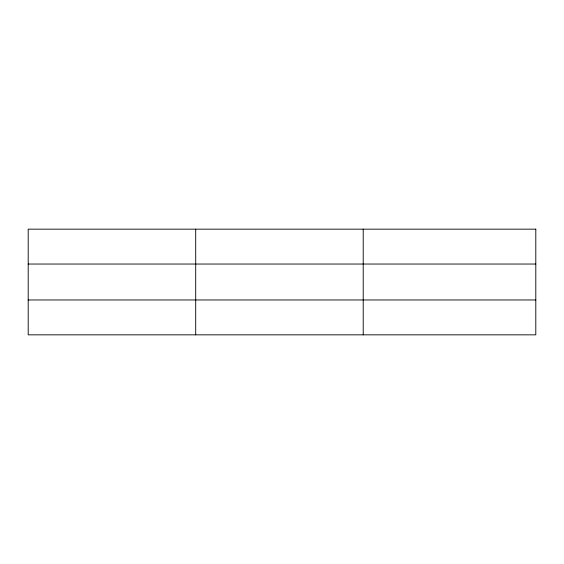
<?xml version="1.0" encoding="UTF-8"?>
<svg xmlns="http://www.w3.org/2000/svg" width="564" height="564" viewBox="0 0 564 564"><rect width="100%" height="100%" fill="white"/><g stroke="black" fill="none" stroke-linecap="round" stroke-linejoin="round"><path stroke-width="0.85" d="M195.708 334.84L195.708 229.16M363.216 334.84L363.216 229.16M28.2 264.037L535.8 264.037M28.2 299.963L535.8 299.963M535.8 229.16L535.8 334.84L28.2 334.84L28.2 229.16L535.8 229.16"/></g></svg>
